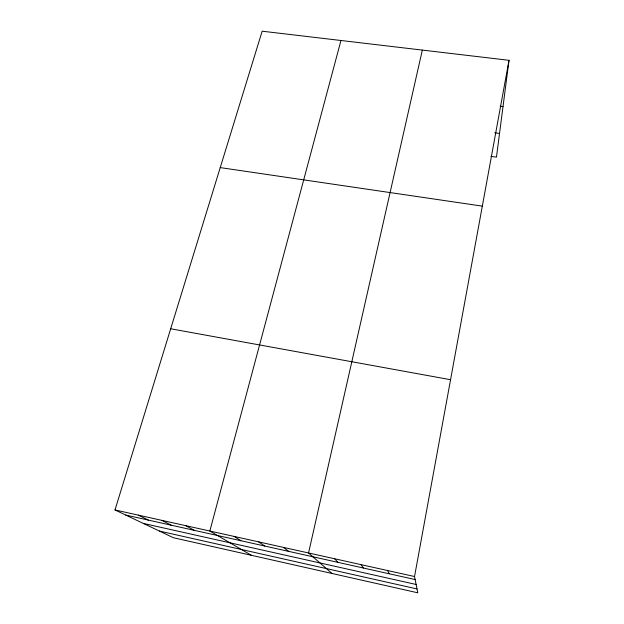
<?xml version="1.0" encoding="UTF-8"?>
<svg xmlns="http://www.w3.org/2000/svg" width="624" height="624" viewBox="0 0 624 624"><rect width="100%" height="100%" fill="white"/><g stroke="black" fill="none" stroke-linecap="round" stroke-linejoin="round"><path stroke-width="0.94" d="M509.005 60.31L414.539 576.529L417.784 592.8L173.386 537.724L114.995 509.948L262.158 31.2L509.005 60.31L496.462 157.139L490.948 156.382M422.339 50.084L308.545 552.965L331.952 573.456M340.961 40.49L209.836 531.032L251.378 555.298M500.12 106.213L503.014 106.579M494.723 132.811L499.535 133.442M220.233 167.599L482.321 206.131M170.687 328.77L450.559 379.712M114.995 509.948L414.539 576.529M125.759 515.065L415.147 579.556M143.309 523.419L416.122 584.47M159.401 531.071L417.011 588.939M138.356 515.135L148.372 520.104M161.944 520.385L171.202 525.197M185.773 525.681L194.251 530.33M234.148 536.429L241.02 540.751M258.695 541.889L264.74 546.039M283.499 547.404L288.694 551.382M334.628 558.769L338.06 562.38M360.984 564.626L363.496 568.043M387.621 570.547L389.189 573.776"/></g></svg>
